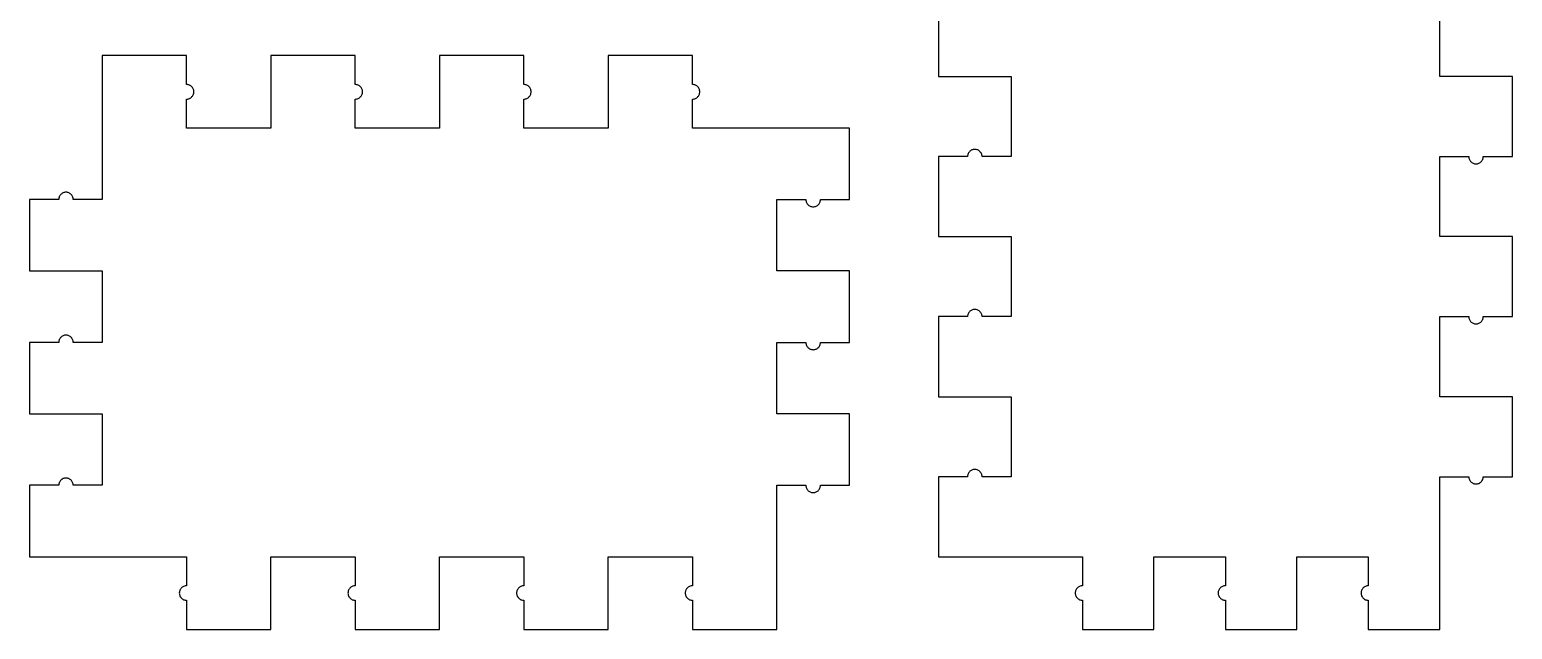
# Model space of a CAD drawing. Header units: metres. Extents: x -3 to 60, y -3 to 152.
# Drawn here: x -3.1 to 60.2, y 47.9 to 73.5 of the extents above; entities that cross this region are included whole.
import ezdxf

# ---------------------------------------------------------------- set-up
doc = ezdxf.new("R2010")
doc.units = ezdxf.units.M

msp = doc.modelspace()

# ---------------------------------------------------------------- linework, layer by layer
for p, q in [((35.7, 74.9167), (35.7, 71.5)), ((57.1, 71.5), (57.1, 74.9167)), ((3.59999, 72.4), (0, 72.4)), ((0, 72.4), (0, 66.25)), ((3.59999, 71.16), (3.59999, 72.4)), ((10.8, 72.4), (7.2, 72.4)), ((7.2, 72.4), (7.2, 69.3)), ((10.8, 71.16), (10.8, 72.4)), ((18, 72.4), (14.4, 72.4)), ((14.4, 72.4), (14.4, 69.3)), ((18, 71.16), (18, 72.4)), ((25.2, 72.4), (21.6, 72.4)), ((21.6, 72.4), (21.6, 69.3)), ((25.2, 71.16), (25.2, 72.4)), ((3.6324, 71.1583), (3.59999, 71.16)), ((3.66444, 71.1532), (3.6324, 71.1583)), ((3.69579, 71.1448), (3.66444, 71.1532)), ((3.72607, 71.1332), (3.69579, 71.1448)), ((3.75499, 71.1185), (3.72607, 71.1332)), ((3.78221, 71.1008), (3.75499, 71.1185)), ((3.80742, 71.0804), (3.78221, 71.1008)), ((3.83037, 71.0574), (3.80742, 71.0804)), ((3.85078, 71.0322), (3.83037, 71.0574)), ((3.86845, 71.005), (3.85078, 71.0322)), ((3.88319, 70.9761), (3.86845, 71.005)), ((3.89482, 70.9458), (3.88319, 70.9761)), ((3.90321, 70.9144), (3.89482, 70.9458)), ((3.90829, 70.8824), (3.90321, 70.9144)), ((10.8324, 71.1583), (10.8, 71.16)), ((10.8644, 71.1532), (10.8324, 71.1583)), ((10.8958, 71.1448), (10.8644, 71.1532)), ((10.9261, 71.1332), (10.8958, 71.1448)), ((10.955, 71.1185), (10.9261, 71.1332)), ((10.9822, 71.1008), (10.955, 71.1185)), ((11.0074, 71.0804), (10.9822, 71.1008)), ((11.0304, 71.0574), (11.0074, 71.0804)), ((11.0508, 71.0322), (11.0304, 71.0574)), ((11.0685, 71.005), (11.0508, 71.0322)), ((11.0832, 70.9761), (11.0685, 71.005)), ((11.0948, 70.9458), (11.0832, 70.9761)), ((11.1032, 70.9144), (11.0948, 70.9458)), ((11.1083, 70.8824), (11.1032, 70.9144)), ((18.0324, 71.1583), (18, 71.16)), ((18.0644, 71.1532), (18.0324, 71.1583)), ((18.0958, 71.1448), (18.0644, 71.1532)), ((18.1261, 71.1332), (18.0958, 71.1448)), ((18.155, 71.1185), (18.1261, 71.1332)), ((18.1822, 71.1008), (18.155, 71.1185)), ((18.2074, 71.0804), (18.1822, 71.1008)), ((18.2304, 71.0574), (18.2074, 71.0804)), ((18.2508, 71.0322), (18.2304, 71.0574)), ((18.2684, 71.005), (18.2508, 71.0322)), ((18.2832, 70.9761), (18.2684, 71.005)), ((18.2948, 70.9458), (18.2832, 70.9761)), ((18.3032, 70.9144), (18.2948, 70.9458)), ((18.3083, 70.8824), (18.3032, 70.9144)), ((25.2324, 71.1583), (25.2, 71.16)), ((25.2644, 71.1532), (25.2324, 71.1583)), ((25.2958, 71.1448), (25.2644, 71.1532)), ((25.3261, 71.1332), (25.2958, 71.1448)), ((25.355, 71.1185), (25.3261, 71.1332)), ((25.3822, 71.1008), (25.355, 71.1185)), ((25.4074, 71.0804), (25.3822, 71.1008)), ((25.4304, 71.0574), (25.4074, 71.0804)), ((25.4508, 71.0322), (25.4304, 71.0574)), ((25.4684, 71.005), (25.4508, 71.0322)), ((25.4832, 70.9761), (25.4684, 71.005)), ((25.4948, 70.9458), (25.4832, 70.9761)), ((25.5032, 70.9144), (25.4948, 70.9458)), ((25.5083, 70.8824), (25.5032, 70.9144)), ((35.7, 71.5), (38.8, 71.5)), ((38.8, 71.5), (38.8, 68.0833)), ((60.2, 71.5), (57.1, 71.5)), ((60.2, 68.0833), (60.2, 71.5)), ((3.59999, 70.54), (3.6324, 70.5417)), ((3.59999, 69.3), (3.59999, 70.54)), ((3.6324, 70.5417), (3.66444, 70.5468)), ((3.66444, 70.5468), (3.69579, 70.5552)), ((3.69579, 70.5552), (3.72607, 70.5668)), ((3.72607, 70.5668), (3.75499, 70.5815)), ((3.75499, 70.5815), (3.78221, 70.5992)), ((3.78221, 70.5992), (3.80742, 70.6196)), ((3.80742, 70.6196), (3.83037, 70.6426)), ((3.83037, 70.6426), (3.85078, 70.6678)), ((3.85078, 70.6678), (3.86845, 70.695)), ((3.86845, 70.695), (3.88319, 70.7239)), ((3.88319, 70.7239), (3.89482, 70.7542)), ((3.89482, 70.7542), (3.90321, 70.7855)), ((3.90321, 70.7855), (3.90829, 70.8176)), ((3.90999, 70.85), (3.90829, 70.8824)), ((3.90829, 70.8176), (3.90999, 70.85)), ((10.8, 70.54), (10.8324, 70.5417)), ((10.8, 69.3), (10.8, 70.54)), ((10.8324, 70.5417), (10.8644, 70.5468)), ((10.8644, 70.5468), (10.8958, 70.5552)), ((10.8958, 70.5552), (10.9261, 70.5668)), ((10.9261, 70.5668), (10.955, 70.5815)), ((10.955, 70.5815), (10.9822, 70.5992)), ((10.9822, 70.5992), (11.0074, 70.6196)), ((11.0074, 70.6196), (11.0304, 70.6426)), ((11.0304, 70.6426), (11.0508, 70.6678)), ((11.0508, 70.6678), (11.0685, 70.695)), ((11.0685, 70.695), (11.0832, 70.7239)), ((11.0832, 70.7239), (11.0948, 70.7542)), ((11.0948, 70.7542), (11.1032, 70.7855)), ((11.1032, 70.7855), (11.1083, 70.8176)), ((11.11, 70.85), (11.1083, 70.8824)), ((11.1083, 70.8176), (11.11, 70.85)), ((18, 70.54), (18.0324, 70.5417)), ((18, 69.3), (18, 70.54)), ((18.0324, 70.5417), (18.0644, 70.5468)), ((18.0644, 70.5468), (18.0958, 70.5552)), ((18.0958, 70.5552), (18.1261, 70.5668)), ((18.1261, 70.5668), (18.155, 70.5815)), ((18.155, 70.5815), (18.1822, 70.5992)), ((18.1822, 70.5992), (18.2074, 70.6196)), ((18.2074, 70.6196), (18.2304, 70.6426)), ((18.2304, 70.6426), (18.2508, 70.6678)), ((18.2508, 70.6678), (18.2684, 70.695)), ((18.2684, 70.695), (18.2832, 70.7239)), ((18.2832, 70.7239), (18.2948, 70.7542)), ((18.2948, 70.7542), (18.3032, 70.7855)), ((18.3032, 70.7855), (18.3083, 70.8176)), ((18.31, 70.85), (18.3083, 70.8824)), ((18.3083, 70.8176), (18.31, 70.85)), ((25.2, 70.54), (25.2324, 70.5417)), ((25.2, 69.3), (25.2, 70.54)), ((25.2324, 70.5417), (25.2644, 70.5468)), ((25.2644, 70.5468), (25.2958, 70.5552)), ((25.2958, 70.5552), (25.3261, 70.5668)), ((25.3261, 70.5668), (25.355, 70.5815)), ((25.355, 70.5815), (25.3822, 70.5992)), ((25.3822, 70.5992), (25.4074, 70.6196)), ((25.4074, 70.6196), (25.4304, 70.6426)), ((25.4304, 70.6426), (25.4508, 70.6678)), ((25.4508, 70.6678), (25.4684, 70.695)), ((25.4684, 70.695), (25.4832, 70.7239)), ((25.4832, 70.7239), (25.4948, 70.7542)), ((25.4948, 70.7542), (25.5032, 70.7855)), ((25.5032, 70.7855), (25.5083, 70.8176)), ((25.51, 70.85), (25.5083, 70.8824)), ((25.5083, 70.8176), (25.51, 70.85)), ((7.2, 69.3), (3.59999, 69.3)), ((14.4, 69.3), (10.8, 69.3)), ((21.6, 69.3), (18, 69.3)), ((31.9, 69.3), (25.2, 69.3)), ((31.9, 66.25), (31.9, 69.3)), ((37.1239, 68.3665), (37.095, 68.3518)), ((37.1542, 68.3781), (37.1239, 68.3665)), ((37.1855, 68.3865), (37.1542, 68.3781)), ((37.2176, 68.3916), (37.1855, 68.3865)), ((37.25, 68.3933), (37.2176, 68.3916)), ((37.2824, 68.3916), (37.25, 68.3933)), ((37.3145, 68.3865), (37.2824, 68.3916)), ((37.3458, 68.3781), (37.3145, 68.3865)), ((37.3761, 68.3665), (37.3458, 68.3781)), ((37.405, 68.3518), (37.3761, 68.3665)), ((36.94, 68.0833), (35.7, 68.0833)), ((35.7, 68.0833), (35.7, 64.6667)), ((36.9417, 68.1157), (36.94, 68.0833)), ((36.9468, 68.1478), (36.9417, 68.1157)), ((36.9552, 68.1791), (36.9468, 68.1478)), ((36.9668, 68.2094), (36.9552, 68.1791)), ((36.9815, 68.2383), (36.9668, 68.2094)), ((36.9992, 68.2655), (36.9815, 68.2383)), ((37.0196, 68.2907), (36.9992, 68.2655)), ((37.0426, 68.3137), (37.0196, 68.2907)), ((37.0678, 68.3341), (37.0426, 68.3137)), ((37.095, 68.3518), (37.0678, 68.3341)), ((37.4322, 68.3341), (37.405, 68.3518)), ((37.4574, 68.3137), (37.4322, 68.3341)), ((37.4804, 68.2907), (37.4574, 68.3137)), ((37.5008, 68.2655), (37.4804, 68.2907)), ((37.5185, 68.2383), (37.5008, 68.2655)), ((37.5332, 68.2094), (37.5185, 68.2383)), ((37.5448, 68.1791), (37.5332, 68.2094)), ((37.5532, 68.1478), (37.5448, 68.1791)), ((37.5583, 68.1157), (37.5532, 68.1478)), ((37.56, 68.0833), (37.5583, 68.1157)), ((38.8, 68.0833), (37.56, 68.0833)), ((57.1, 64.6667), (57.1, 68.0833)), ((57.1, 68.0833), (58.34, 68.0833)), ((58.34, 68.0833), (58.3417, 68.0509)), ((58.3417, 68.0509), (58.3468, 68.0189)), ((58.3468, 68.0189), (58.3551, 67.9875)), ((58.3551, 67.9875), (58.3668, 67.9573)), ((58.3668, 67.9573), (58.3815, 67.9283)), ((58.3815, 67.9283), (58.3992, 67.9011)), ((58.3992, 67.9011), (58.4196, 67.8759)), ((58.4196, 67.8759), (58.4426, 67.853)), ((58.4426, 67.853), (58.4678, 67.8326)), ((58.4678, 67.8326), (58.495, 67.8149)), ((58.495, 67.8149), (58.5239, 67.8001)), ((58.5239, 67.8001), (58.5542, 67.7885)), ((58.5542, 67.7885), (58.5855, 67.7801)), ((58.5855, 67.7801), (58.6176, 67.775)), ((58.6176, 67.775), (58.65, 67.7733)), ((58.65, 67.7733), (58.6824, 67.775)), ((58.6824, 67.775), (58.7144, 67.7801)), ((58.7144, 67.7801), (58.7458, 67.7885)), ((58.7458, 67.7885), (58.7761, 67.8001)), ((58.7761, 67.8001), (58.805, 67.8149)), ((58.805, 67.8149), (58.8322, 67.8326)), ((58.8322, 67.8326), (58.8574, 67.853)), ((58.8574, 67.853), (58.8804, 67.8759)), ((58.8804, 67.8759), (58.9008, 67.9011)), ((58.9008, 67.9011), (58.9184, 67.9283)), ((58.9184, 67.9283), (58.9332, 67.9573)), ((58.9332, 67.9573), (58.9448, 67.9875)), ((58.9448, 67.9875), (58.9532, 68.0189)), ((58.9532, 68.0189), (58.9583, 68.0509)), ((58.9583, 68.0509), (58.96, 68.0833)), ((58.96, 68.0833), (60.2, 68.0833)), ((-1.75742, 66.4804), (-1.78036, 66.4574)), ((-1.73219, 66.5008), (-1.75742, 66.4804)), ((-1.70499, 66.5185), (-1.73219, 66.5008)), ((-1.67607, 66.5332), (-1.70499, 66.5185)), ((-1.64578, 66.5448), (-1.67607, 66.5332)), ((-1.61444, 66.5532), (-1.64578, 66.5448)), ((-1.5824, 66.5583), (-1.61444, 66.5532)), ((-1.54999, 66.56), (-1.5824, 66.5583)), ((-1.51758, 66.5583), (-1.54999, 66.56)), ((-1.48553, 66.5532), (-1.51758, 66.5583)), ((-1.45419, 66.5448), (-1.48553, 66.5532)), ((-1.4239, 66.5332), (-1.45419, 66.5448)), ((-1.39499, 66.5185), (-1.4239, 66.5332)), ((-1.36777, 66.5008), (-1.39499, 66.5185)), ((-1.34256, 66.4804), (-1.36777, 66.5008)), ((-1.31961, 66.4574), (-1.34256, 66.4804)), ((-1.85999, 66.25), (-3.09999, 66.25)), ((-3.09999, 66.25), (-3.09999, 63.2)), ((-1.85829, 66.2824), (-1.85999, 66.25)), ((-1.85321, 66.3144), (-1.85829, 66.2824)), ((-1.84482, 66.3458), (-1.85321, 66.3144)), ((-1.83319, 66.3761), (-1.84482, 66.3458)), ((-1.81845, 66.405), (-1.83319, 66.3761)), ((-1.80078, 66.4322), (-1.81845, 66.405)), ((-1.78036, 66.4574), (-1.80078, 66.4322)), ((-1.29919, 66.4322), (-1.31961, 66.4574)), ((-1.28152, 66.405), (-1.29919, 66.4322)), ((-1.26678, 66.3761), (-1.28152, 66.405)), ((-1.25516, 66.3458), (-1.26678, 66.3761)), ((-1.24677, 66.3144), (-1.25516, 66.3458)), ((-1.24168, 66.2824), (-1.24677, 66.3144)), ((-1.23999, 66.25), (-1.24168, 66.2824)), ((0, 66.25), (-1.23999, 66.25)), ((28.8, 63.2), (28.8, 66.25)), ((28.8, 66.25), (30.04, 66.25)), ((30.04, 66.25), (30.0417, 66.2176)), ((30.0417, 66.2176), (30.0468, 66.1855)), ((30.0468, 66.1855), (30.0552, 66.1542)), ((30.0552, 66.1542), (30.0668, 66.1239)), ((30.0668, 66.1239), (30.0815, 66.095)), ((30.0815, 66.095), (30.0992, 66.0678)), ((30.0992, 66.0678), (30.1196, 66.0426)), ((30.1196, 66.0426), (30.1426, 66.0196)), ((30.1426, 66.0196), (30.1678, 65.9992)), ((30.1678, 65.9992), (30.195, 65.9815)), ((30.195, 65.9815), (30.2239, 65.9668)), ((30.2239, 65.9668), (30.2542, 65.9552)), ((30.2542, 65.9552), (30.2855, 65.9468)), ((30.2855, 65.9468), (30.3176, 65.9417)), ((30.3176, 65.9417), (30.35, 65.94)), ((30.35, 65.94), (30.3824, 65.9417)), ((30.3824, 65.9417), (30.4144, 65.9468)), ((30.4144, 65.9468), (30.4458, 65.9552)), ((30.4458, 65.9552), (30.4761, 65.9668)), ((30.4761, 65.9668), (30.505, 65.9815)), ((30.505, 65.9815), (30.5322, 65.9992)), ((30.5322, 65.9992), (30.5574, 66.0196)), ((30.5574, 66.0196), (30.5804, 66.0426)), ((30.5804, 66.0426), (30.6008, 66.0678)), ((30.6008, 66.0678), (30.6185, 66.095)), ((30.6185, 66.095), (30.6332, 66.1239)), ((30.6332, 66.1239), (30.6448, 66.1542)), ((30.6448, 66.1542), (30.6532, 66.1855)), ((30.6532, 66.1855), (30.6583, 66.2176)), ((30.6583, 66.2176), (30.66, 66.25)), ((30.66, 66.25), (31.9, 66.25)), ((35.7, 64.6667), (38.8, 64.6667)), ((38.8, 64.6667), (38.8, 61.25)), ((60.2, 64.6667), (57.1, 64.6667)), ((60.2, 61.25), (60.2, 64.6667)), ((-3.09999, 63.2), (0, 63.2)), ((0, 63.2), (0, 60.15)), ((31.9, 63.2), (28.8, 63.2)), ((31.9, 60.15), (31.9, 63.2)), ((36.9815, 61.405), (36.9668, 61.3761)), ((36.9992, 61.4322), (36.9815, 61.405)), ((37.0196, 61.4574), (36.9992, 61.4322)), ((37.0426, 61.4804), (37.0196, 61.4574)), ((37.0678, 61.5008), (37.0426, 61.4804)), ((37.095, 61.5184), (37.0678, 61.5008)), ((37.1239, 61.5332), (37.095, 61.5184)), ((37.1542, 61.5448), (37.1239, 61.5332)), ((37.1855, 61.5532), (37.1542, 61.5448)), ((37.2176, 61.5583), (37.1855, 61.5532)), ((37.25, 61.56), (37.2176, 61.5583)), ((37.2824, 61.5583), (37.25, 61.56)), ((37.3145, 61.5532), (37.2824, 61.5583)), ((37.3458, 61.5448), (37.3145, 61.5532)), ((37.3761, 61.5332), (37.3458, 61.5448)), ((37.405, 61.5184), (37.3761, 61.5332)), ((37.4322, 61.5008), (37.405, 61.5184)), ((37.4574, 61.4804), (37.4322, 61.5008)), ((37.4804, 61.4574), (37.4574, 61.4804)), ((37.5008, 61.4322), (37.4804, 61.4574)), ((37.5185, 61.405), (37.5008, 61.4322)), ((37.5332, 61.3761), (37.5185, 61.405)), ((36.94, 61.25), (35.7, 61.25)), ((35.7, 61.25), (35.7, 57.8333)), ((36.9417, 61.2824), (36.94, 61.25)), ((36.9468, 61.3144), (36.9417, 61.2824)), ((36.9552, 61.3458), (36.9468, 61.3144)), ((36.9668, 61.3761), (36.9552, 61.3458)), ((37.5448, 61.3458), (37.5332, 61.3761)), ((37.5532, 61.3144), (37.5448, 61.3458)), ((37.5583, 61.2824), (37.5532, 61.3144)), ((37.56, 61.25), (37.5583, 61.2824)), ((38.8, 61.25), (37.56, 61.25)), ((57.1, 57.8333), (57.1, 61.25)), ((57.1, 61.25), (58.34, 61.25)), ((58.34, 61.25), (58.3417, 61.2176)), ((58.3417, 61.2176), (58.3468, 61.1856)), ((58.3468, 61.1856), (58.3551, 61.1542)), ((58.3551, 61.1542), (58.3668, 61.1239)), ((58.3668, 61.1239), (58.3815, 61.095)), ((58.3815, 61.095), (58.3992, 61.0678)), ((58.3992, 61.0678), (58.4196, 61.0426)), ((58.4196, 61.0426), (58.4426, 61.0196)), ((58.4426, 61.0196), (58.4678, 60.9992)), ((58.4678, 60.9992), (58.495, 60.9816)), ((58.495, 60.9816), (58.5239, 60.9668)), ((58.5239, 60.9668), (58.5542, 60.9552)), ((58.5542, 60.9552), (58.5855, 60.9468)), ((58.5855, 60.9468), (58.6176, 60.9417)), ((58.6176, 60.9417), (58.65, 60.94)), ((58.65, 60.94), (58.6824, 60.9417)), ((58.6824, 60.9417), (58.7144, 60.9468)), ((58.7144, 60.9468), (58.7458, 60.9552)), ((58.7458, 60.9552), (58.7761, 60.9668)), ((58.7761, 60.9668), (58.805, 60.9816)), ((58.805, 60.9816), (58.8322, 60.9992)), ((58.8322, 60.9992), (58.8574, 61.0196)), ((58.8574, 61.0196), (58.8804, 61.0426)), ((58.8804, 61.0426), (58.9008, 61.0678)), ((58.9008, 61.0678), (58.9184, 61.095)), ((58.9184, 61.095), (58.9332, 61.1239)), ((58.9332, 61.1239), (58.9448, 61.1542)), ((58.9448, 61.1542), (58.9532, 61.1856)), ((58.9532, 61.1856), (58.9583, 61.2176)), ((58.9583, 61.2176), (58.96, 61.25)), ((58.96, 61.25), (60.2, 61.25)), ((-1.85999, 60.15), (-3.09999, 60.15)), ((-3.09999, 60.15), (-3.09999, 57.1)), ((-1.85829, 60.1824), (-1.85999, 60.15)), ((-1.85321, 60.2144), (-1.85829, 60.1824)), ((-1.84482, 60.2458), (-1.85321, 60.2144)), ((-1.83319, 60.2761), (-1.84482, 60.2458)), ((-1.81845, 60.305), (-1.83319, 60.2761)), ((-1.80078, 60.3322), (-1.81845, 60.305)), ((-1.78036, 60.3574), (-1.80078, 60.3322)), ((-1.75742, 60.3804), (-1.78036, 60.3574)), ((-1.73219, 60.4008), (-1.75742, 60.3804)), ((-1.70499, 60.4185), (-1.73219, 60.4008)), ((-1.67607, 60.4332), (-1.70499, 60.4185)), ((-1.64578, 60.4448), (-1.67607, 60.4332)), ((-1.61444, 60.4532), (-1.64578, 60.4448)), ((-1.5824, 60.4583), (-1.61444, 60.4532)), ((-1.54999, 60.46), (-1.5824, 60.4583)), ((-1.51758, 60.4583), (-1.54999, 60.46)), ((-1.48553, 60.4532), (-1.51758, 60.4583)), ((-1.45419, 60.4448), (-1.48553, 60.4532)), ((-1.4239, 60.4332), (-1.45419, 60.4448)), ((-1.39499, 60.4185), (-1.4239, 60.4332)), ((-1.36777, 60.4008), (-1.39499, 60.4185)), ((-1.34256, 60.3804), (-1.36777, 60.4008)), ((-1.31961, 60.3574), (-1.34256, 60.3804)), ((-1.29919, 60.3322), (-1.31961, 60.3574)), ((-1.28152, 60.305), (-1.29919, 60.3322)), ((-1.26678, 60.2761), (-1.28152, 60.305)), ((-1.25516, 60.2458), (-1.26678, 60.2761)), ((-1.24677, 60.2144), (-1.25516, 60.2458)), ((-1.24168, 60.1824), (-1.24677, 60.2144)), ((-1.23999, 60.15), (-1.24168, 60.1824)), ((0, 60.15), (-1.23999, 60.15)), ((28.8, 57.1), (28.8, 60.15)), ((28.8, 60.15), (30.04, 60.15)), ((30.04, 60.15), (30.0417, 60.1176)), ((30.6583, 60.1176), (30.66, 60.15)), ((30.66, 60.15), (31.9, 60.15)), ((30.0417, 60.1176), (30.0468, 60.0856)), ((30.0468, 60.0856), (30.0552, 60.0542)), ((30.0552, 60.0542), (30.0668, 60.0239)), ((30.0668, 60.0239), (30.0815, 59.995)), ((30.0815, 59.995), (30.0992, 59.9678)), ((30.0992, 59.9678), (30.1196, 59.9426)), ((30.1196, 59.9426), (30.1426, 59.9196)), ((30.1426, 59.9196), (30.1678, 59.8992)), ((30.1678, 59.8992), (30.195, 59.8815)), ((30.195, 59.8815), (30.2239, 59.8668)), ((30.2239, 59.8668), (30.2542, 59.8552)), ((30.2542, 59.8552), (30.2855, 59.8468)), ((30.2855, 59.8468), (30.3176, 59.8417)), ((30.3176, 59.8417), (30.35, 59.84)), ((30.35, 59.84), (30.3824, 59.8417)), ((30.3824, 59.8417), (30.4144, 59.8468)), ((30.4144, 59.8468), (30.4458, 59.8552)), ((30.4458, 59.8552), (30.4761, 59.8668)), ((30.4761, 59.8668), (30.505, 59.8815)), ((30.505, 59.8815), (30.5322, 59.8992)), ((30.5322, 59.8992), (30.5574, 59.9196)), ((30.5574, 59.9196), (30.5804, 59.9426)), ((30.5804, 59.9426), (30.6008, 59.9678)), ((30.6008, 59.9678), (30.6185, 59.995)), ((30.6185, 59.995), (30.6332, 60.0239)), ((30.6332, 60.0239), (30.6448, 60.0542)), ((30.6448, 60.0542), (30.6532, 60.0856)), ((30.6532, 60.0856), (30.6583, 60.1176)), ((35.7, 57.8333), (38.8, 57.8333)), ((38.8, 57.8333), (38.8, 54.4167)), ((60.2, 57.8333), (57.1, 57.8333)), ((60.2, 54.4167), (60.2, 57.8333)), ((-3.09999, 57.1), (0, 57.1)), ((0, 57.1), (0, 54.05)), ((31.9, 57.1), (28.8, 57.1)), ((31.9, 54.05), (31.9, 57.1)), ((36.9417, 54.4491), (36.94, 54.4167)), ((36.9468, 54.4811), (36.9417, 54.4491)), ((36.9552, 54.5125), (36.9468, 54.4811)), ((36.9668, 54.5427), (36.9552, 54.5125)), ((36.9815, 54.5717), (36.9668, 54.5427)), ((36.9992, 54.5989), (36.9815, 54.5717)), ((37.0196, 54.6241), (36.9992, 54.5989)), ((37.0426, 54.647), (37.0196, 54.6241)), ((37.0678, 54.6674), (37.0426, 54.647)), ((37.095, 54.6851), (37.0678, 54.6674)), ((37.1239, 54.6999), (37.095, 54.6851)), ((37.1542, 54.7115), (37.1239, 54.6999)), ((37.1855, 54.7199), (37.1542, 54.7115)), ((37.2176, 54.725), (37.1855, 54.7199)), ((37.25, 54.7267), (37.2176, 54.725)), ((37.2824, 54.725), (37.25, 54.7267)), ((37.3145, 54.7199), (37.2824, 54.725)), ((37.3458, 54.7115), (37.3145, 54.7199)), ((37.3761, 54.6999), (37.3458, 54.7115)), ((37.405, 54.6851), (37.3761, 54.6999)), ((37.4322, 54.6674), (37.405, 54.6851)), ((37.4574, 54.647), (37.4322, 54.6674)), ((37.4804, 54.6241), (37.4574, 54.647)), ((37.5008, 54.5989), (37.4804, 54.6241)), ((37.5185, 54.5717), (37.5008, 54.5989)), ((37.5332, 54.5427), (37.5185, 54.5717)), ((37.5448, 54.5125), (37.5332, 54.5427)), ((37.5532, 54.4811), (37.5448, 54.5125)), ((37.5583, 54.4491), (37.5532, 54.4811)), ((37.56, 54.4167), (37.5583, 54.4491)), ((-1.85999, 54.05), (-3.09999, 54.05)), ((-3.09999, 54.05), (-3.09999, 51)), ((-1.85829, 54.0824), (-1.85999, 54.05)), ((-1.85321, 54.1144), (-1.85829, 54.0824)), ((-1.84482, 54.1458), (-1.85321, 54.1144)), ((-1.83319, 54.1761), (-1.84482, 54.1458)), ((-1.81845, 54.205), (-1.83319, 54.1761)), ((-1.80078, 54.2322), (-1.81845, 54.205)), ((-1.78036, 54.2574), (-1.80078, 54.2322)), ((-1.75742, 54.2804), (-1.78036, 54.2574)), ((-1.73219, 54.3008), (-1.75742, 54.2804)), ((-1.70499, 54.3185), (-1.73219, 54.3008)), ((-1.67607, 54.3332), (-1.70499, 54.3185)), ((-1.64578, 54.3448), (-1.67607, 54.3332)), ((-1.61444, 54.3532), (-1.64578, 54.3448)), ((-1.5824, 54.3583), (-1.61444, 54.3532)), ((-1.54999, 54.36), (-1.5824, 54.3583)), ((-1.51758, 54.3583), (-1.54999, 54.36)), ((-1.48553, 54.3532), (-1.51758, 54.3583)), ((-1.45419, 54.3448), (-1.48553, 54.3532)), ((-1.4239, 54.3332), (-1.45419, 54.3448)), ((-1.39499, 54.3185), (-1.4239, 54.3332)), ((-1.36777, 54.3008), (-1.39499, 54.3185)), ((-1.34256, 54.2804), (-1.36777, 54.3008)), ((-1.31961, 54.2574), (-1.34256, 54.2804)), ((-1.29919, 54.2322), (-1.31961, 54.2574)), ((-1.28152, 54.205), (-1.29919, 54.2322)), ((-1.26678, 54.1761), (-1.28152, 54.205)), ((-1.25516, 54.1458), (-1.26678, 54.1761)), ((-1.24677, 54.1144), (-1.25516, 54.1458)), ((-1.24168, 54.0824), (-1.24677, 54.1144)), ((-1.23999, 54.05), (-1.24168, 54.0824)), ((0, 54.05), (-1.23999, 54.05)), ((28.8, 47.9), (28.8, 54.05)), ((28.8, 54.05), (30.04, 54.05)), ((30.04, 54.05), (30.0417, 54.0176)), ((30.0417, 54.0176), (30.0468, 53.9855)), ((30.0468, 53.9855), (30.0552, 53.9542)), ((30.0552, 53.9542), (30.0668, 53.9239)), ((30.0668, 53.9239), (30.0815, 53.895)), ((30.0815, 53.895), (30.0992, 53.8678)), ((30.0992, 53.8678), (30.1196, 53.8426)), ((30.1196, 53.8426), (30.1426, 53.8196)), ((30.1426, 53.8196), (30.1678, 53.7992)), ((30.5322, 53.7992), (30.5574, 53.8196)), ((30.5574, 53.8196), (30.5804, 53.8426)), ((30.5804, 53.8426), (30.6008, 53.8678)), ((30.6008, 53.8678), (30.6185, 53.895)), ((30.6185, 53.895), (30.6332, 53.9239)), ((30.6332, 53.9239), (30.6448, 53.9542)), ((30.6448, 53.9542), (30.6532, 53.9855)), ((30.6532, 53.9855), (30.6583, 54.0176)), ((30.6583, 54.0176), (30.66, 54.05)), ((30.66, 54.05), (31.9, 54.05)), ((36.94, 54.4167), (35.7, 54.4167)), ((35.7, 54.4167), (35.7, 51)), ((38.8, 54.4167), (37.56, 54.4167)), ((57.1, 47.9), (57.1, 54.4167)), ((57.1, 54.4167), (58.34, 54.4167)), ((58.34, 54.4167), (58.3417, 54.3843)), ((58.3417, 54.3843), (58.3468, 54.3522)), ((58.3468, 54.3522), (58.3551, 54.3209)), ((58.3551, 54.3209), (58.3668, 54.2906)), ((58.3668, 54.2906), (58.3815, 54.2617)), ((58.3815, 54.2617), (58.3992, 54.2345)), ((58.3992, 54.2345), (58.4196, 54.2093)), ((58.4196, 54.2093), (58.4426, 54.1863)), ((58.4426, 54.1863), (58.4678, 54.1659)), ((58.4678, 54.1659), (58.495, 54.1482)), ((58.495, 54.1482), (58.5239, 54.1335)), ((58.5239, 54.1335), (58.5542, 54.1219)), ((58.5542, 54.1219), (58.5855, 54.1135)), ((58.5855, 54.1135), (58.6176, 54.1084)), ((58.6176, 54.1084), (58.65, 54.1067)), ((58.65, 54.1067), (58.6824, 54.1084)), ((58.6824, 54.1084), (58.7144, 54.1135)), ((58.7144, 54.1135), (58.7458, 54.1219)), ((58.7458, 54.1219), (58.7761, 54.1335)), ((58.7761, 54.1335), (58.805, 54.1482)), ((58.805, 54.1482), (58.8322, 54.1659)), ((58.8322, 54.1659), (58.8574, 54.1863)), ((58.8574, 54.1863), (58.8804, 54.2093)), ((58.8804, 54.2093), (58.9008, 54.2345)), ((58.9008, 54.2345), (58.9184, 54.2617)), ((58.9184, 54.2617), (58.9332, 54.2906)), ((58.9332, 54.2906), (58.9448, 54.3209)), ((58.9448, 54.3209), (58.9532, 54.3522)), ((58.9532, 54.3522), (58.9583, 54.3843)), ((58.9583, 54.3843), (58.96, 54.4167)), ((58.96, 54.4167), (60.2, 54.4167)), ((30.1678, 53.7992), (30.195, 53.7815)), ((30.195, 53.7815), (30.2239, 53.7668)), ((30.2239, 53.7668), (30.2542, 53.7552)), ((30.2542, 53.7552), (30.2855, 53.7468)), ((30.2855, 53.7468), (30.3176, 53.7417)), ((30.3176, 53.7417), (30.35, 53.74)), ((30.35, 53.74), (30.3824, 53.7417)), ((30.3824, 53.7417), (30.4144, 53.7468)), ((30.4144, 53.7468), (30.4458, 53.7552)), ((30.4458, 53.7552), (30.4761, 53.7668)), ((30.4761, 53.7668), (30.505, 53.7815)), ((30.505, 53.7815), (30.5322, 53.7992)), ((-3.09999, 51), (3.60001, 51)), ((3.60001, 51), (3.60001, 49.76)), ((7.2, 51), (10.8, 51)), ((7.2, 47.9), (7.2, 51)), ((10.8, 51), (10.8, 49.76)), ((14.4, 47.9), (14.4, 51)), ((14.4, 51), (18, 51)), ((18, 51), (18, 49.76)), ((21.6, 47.9), (21.6, 51)), ((21.6, 51), (25.2, 51)), ((25.2, 51), (25.2, 49.76)), ((35.7, 51), (41.85, 51)), ((41.85, 51), (41.85, 49.76)), ((44.9, 51), (47.95, 51)), ((44.9, 47.9), (44.9, 51)), ((47.95, 51), (47.95, 49.76)), ((51, 47.9), (51, 51)), ((51, 51), (54.05, 51)), ((54.05, 51), (54.05, 49.76)), ((3.2917, 49.4824), (3.29001, 49.45)), ((3.29001, 49.45), (3.2917, 49.4176)), ((3.29678, 49.5145), (3.2917, 49.4824)), ((3.2917, 49.4176), (3.29678, 49.3856)), ((3.30518, 49.5458), (3.29678, 49.5145)), ((3.29678, 49.3856), (3.30518, 49.3542)), ((3.3168, 49.5761), (3.30518, 49.5458)), ((3.33154, 49.605), (3.3168, 49.5761)), ((3.34921, 49.6322), (3.33154, 49.605)), ((3.36963, 49.6574), (3.34921, 49.6322)), ((3.39258, 49.6804), (3.36963, 49.6574)), ((3.41779, 49.7008), (3.39258, 49.6804)), ((3.44501, 49.7185), (3.41779, 49.7008)), ((3.47392, 49.7332), (3.44501, 49.7185)), ((3.50421, 49.7448), (3.47392, 49.7332)), ((3.53555, 49.7532), (3.50421, 49.7448)), ((3.5676, 49.7583), (3.53555, 49.7532)), ((3.60001, 49.76), (3.5676, 49.7583)), ((10.4917, 49.4824), (10.49, 49.45)), ((10.49, 49.45), (10.4917, 49.4176)), ((10.4968, 49.5145), (10.4917, 49.4824)), ((10.4917, 49.4176), (10.4968, 49.3856)), ((10.5052, 49.5458), (10.4968, 49.5145)), ((10.4968, 49.3856), (10.5052, 49.3542)), ((10.5168, 49.5761), (10.5052, 49.5458)), ((10.5315, 49.605), (10.5168, 49.5761)), ((10.5492, 49.6322), (10.5315, 49.605)), ((10.5696, 49.6574), (10.5492, 49.6322)), ((10.5926, 49.6804), (10.5696, 49.6574)), ((10.6178, 49.7008), (10.5926, 49.6804)), ((10.645, 49.7185), (10.6178, 49.7008)), ((10.6739, 49.7332), (10.645, 49.7185)), ((10.7042, 49.7448), (10.6739, 49.7332)), ((10.7355, 49.7532), (10.7042, 49.7448)), ((10.7676, 49.7583), (10.7355, 49.7532)), ((10.8, 49.76), (10.7676, 49.7583)), ((17.6917, 49.4824), (17.69, 49.45)), ((17.69, 49.45), (17.6917, 49.4176)), ((17.6968, 49.5145), (17.6917, 49.4824)), ((17.6917, 49.4176), (17.6968, 49.3856)), ((17.7052, 49.5458), (17.6968, 49.5145)), ((17.6968, 49.3856), (17.7052, 49.3542)), ((17.7168, 49.5761), (17.7052, 49.5458)), ((17.7315, 49.605), (17.7168, 49.5761)), ((17.7492, 49.6322), (17.7315, 49.605)), ((17.7696, 49.6574), (17.7492, 49.6322)), ((17.7926, 49.6804), (17.7696, 49.6574)), ((17.8178, 49.7008), (17.7926, 49.6804)), ((17.845, 49.7185), (17.8178, 49.7008)), ((17.8739, 49.7332), (17.845, 49.7185)), ((17.9042, 49.7448), (17.8739, 49.7332)), ((17.9355, 49.7532), (17.9042, 49.7448)), ((17.9676, 49.7583), (17.9355, 49.7532)), ((18, 49.76), (17.9676, 49.7583)), ((24.8917, 49.4824), (24.89, 49.45)), ((24.89, 49.45), (24.8917, 49.4176)), ((24.8968, 49.5145), (24.8917, 49.4824)), ((24.8917, 49.4176), (24.8968, 49.3856)), ((24.9052, 49.5458), (24.8968, 49.5145)), ((24.8968, 49.3856), (24.9052, 49.3542)), ((24.9168, 49.5761), (24.9052, 49.5458)), ((24.9315, 49.605), (24.9168, 49.5761)), ((24.9492, 49.6322), (24.9315, 49.605)), ((24.9696, 49.6574), (24.9492, 49.6322)), ((24.9926, 49.6804), (24.9696, 49.6574)), ((25.0178, 49.7008), (24.9926, 49.6804)), ((25.045, 49.7185), (25.0178, 49.7008)), ((25.0739, 49.7332), (25.045, 49.7185)), ((25.1042, 49.7448), (25.0739, 49.7332)), ((25.1355, 49.7532), (25.1042, 49.7448)), ((25.1676, 49.7583), (25.1355, 49.7532)), ((25.2, 49.76), (25.1676, 49.7583)), ((41.5417, 49.4824), (41.54, 49.45)), ((41.54, 49.45), (41.5417, 49.4176)), ((41.5468, 49.5145), (41.5417, 49.4824)), ((41.5417, 49.4176), (41.5468, 49.3856)), ((41.5552, 49.5458), (41.5468, 49.5145)), ((41.5468, 49.3856), (41.5552, 49.3542)), ((41.5668, 49.5761), (41.5552, 49.5458)), ((41.5815, 49.605), (41.5668, 49.5761)), ((41.5992, 49.6322), (41.5815, 49.605)), ((41.6196, 49.6574), (41.5992, 49.6322)), ((41.6426, 49.6804), (41.6196, 49.6574)), ((41.6678, 49.7008), (41.6426, 49.6804)), ((41.695, 49.7185), (41.6678, 49.7008)), ((41.7239, 49.7332), (41.695, 49.7185)), ((41.7542, 49.7448), (41.7239, 49.7332)), ((41.7855, 49.7532), (41.7542, 49.7448)), ((41.8176, 49.7583), (41.7855, 49.7532)), ((41.85, 49.76), (41.8176, 49.7583)), ((47.6417, 49.4824), (47.64, 49.45)), ((47.64, 49.45), (47.6417, 49.4176)), ((47.6468, 49.5145), (47.6417, 49.4824)), ((47.6417, 49.4176), (47.6468, 49.3856)), ((47.6552, 49.5458), (47.6468, 49.5145)), ((47.6468, 49.3856), (47.6552, 49.3542)), ((47.6668, 49.5761), (47.6552, 49.5458)), ((47.6815, 49.605), (47.6668, 49.5761)), ((47.6992, 49.6322), (47.6815, 49.605)), ((47.7196, 49.6574), (47.6992, 49.6322)), ((47.7426, 49.6804), (47.7196, 49.6574)), ((47.7678, 49.7008), (47.7426, 49.6804)), ((47.795, 49.7185), (47.7678, 49.7008)), ((47.8239, 49.7332), (47.795, 49.7185)), ((47.8542, 49.7448), (47.8239, 49.7332)), ((47.8855, 49.7532), (47.8542, 49.7448)), ((47.9176, 49.7583), (47.8855, 49.7532)), ((47.95, 49.76), (47.9176, 49.7583)), ((53.7417, 49.4824), (53.74, 49.45)), ((53.74, 49.45), (53.7417, 49.4176)), ((53.7467, 49.5145), (53.7417, 49.4824)), ((53.7417, 49.4176), (53.7467, 49.3856)), ((53.7552, 49.5458), (53.7467, 49.5145)), ((53.7467, 49.3856), (53.7552, 49.3542)), ((53.7668, 49.5761), (53.7552, 49.5458)), ((53.7815, 49.605), (53.7668, 49.5761)), ((53.7992, 49.6322), (53.7815, 49.605)), ((53.8196, 49.6574), (53.7992, 49.6322)), ((53.8426, 49.6804), (53.8196, 49.6574)), ((53.8678, 49.7008), (53.8426, 49.6804)), ((53.895, 49.7185), (53.8678, 49.7008)), ((53.9239, 49.7332), (53.895, 49.7185)), ((53.9542, 49.7448), (53.9239, 49.7332)), ((53.9855, 49.7532), (53.9542, 49.7448)), ((54.0176, 49.7583), (53.9855, 49.7532)), ((54.05, 49.76), (54.0176, 49.7583)), ((3.30518, 49.3542), (3.3168, 49.3239)), ((3.3168, 49.3239), (3.33154, 49.295)), ((3.33154, 49.295), (3.34921, 49.2678)), ((3.34921, 49.2678), (3.36963, 49.2426)), ((3.36963, 49.2426), (3.39258, 49.2196)), ((3.39258, 49.2196), (3.41779, 49.1992)), ((3.41779, 49.1992), (3.44501, 49.1815)), ((3.44501, 49.1815), (3.47392, 49.1668)), ((3.47392, 49.1668), (3.50421, 49.1552)), ((3.50421, 49.1552), (3.53555, 49.1468)), ((3.53555, 49.1468), (3.5676, 49.1417)), ((3.5676, 49.1417), (3.60001, 49.14)), ((3.60001, 49.14), (3.60001, 47.9)), ((10.5052, 49.3542), (10.5168, 49.3239)), ((10.5168, 49.3239), (10.5315, 49.295)), ((10.5315, 49.295), (10.5492, 49.2678)), ((10.5492, 49.2678), (10.5696, 49.2426)), ((10.5696, 49.2426), (10.5926, 49.2196)), ((10.5926, 49.2196), (10.6178, 49.1992)), ((10.6178, 49.1992), (10.645, 49.1815)), ((10.645, 49.1815), (10.6739, 49.1668)), ((10.6739, 49.1668), (10.7042, 49.1552)), ((10.7042, 49.1552), (10.7355, 49.1468)), ((10.7355, 49.1468), (10.7676, 49.1417)), ((10.7676, 49.1417), (10.8, 49.14)), ((10.8, 49.14), (10.8, 47.9)), ((17.7052, 49.3542), (17.7168, 49.3239)), ((17.7168, 49.3239), (17.7315, 49.295)), ((17.7315, 49.295), (17.7492, 49.2678)), ((17.7492, 49.2678), (17.7696, 49.2426)), ((17.7696, 49.2426), (17.7926, 49.2196)), ((17.7926, 49.2196), (17.8178, 49.1992)), ((17.8178, 49.1992), (17.845, 49.1815)), ((17.845, 49.1815), (17.8739, 49.1668)), ((17.8739, 49.1668), (17.9042, 49.1552)), ((17.9042, 49.1552), (17.9355, 49.1468)), ((17.9355, 49.1468), (17.9676, 49.1417)), ((17.9676, 49.1417), (18, 49.14)), ((18, 49.14), (18, 47.9)), ((24.9052, 49.3542), (24.9168, 49.3239)), ((24.9168, 49.3239), (24.9315, 49.295)), ((24.9315, 49.295), (24.9492, 49.2678)), ((24.9492, 49.2678), (24.9696, 49.2426)), ((24.9696, 49.2426), (24.9926, 49.2196)), ((24.9926, 49.2196), (25.0178, 49.1992)), ((25.0178, 49.1992), (25.045, 49.1815)), ((25.045, 49.1815), (25.0739, 49.1668)), ((25.0739, 49.1668), (25.1042, 49.1552)), ((25.1042, 49.1552), (25.1355, 49.1468)), ((25.1355, 49.1468), (25.1676, 49.1417)), ((25.1676, 49.1417), (25.2, 49.14)), ((25.2, 49.14), (25.2, 47.9)), ((41.5552, 49.3542), (41.5668, 49.3239)), ((41.5668, 49.3239), (41.5815, 49.295)), ((41.5815, 49.295), (41.5992, 49.2678)), ((41.5992, 49.2678), (41.6196, 49.2426)), ((41.6196, 49.2426), (41.6426, 49.2196)), ((41.6426, 49.2196), (41.6678, 49.1992)), ((41.6678, 49.1992), (41.695, 49.1815)), ((41.695, 49.1815), (41.7239, 49.1668)), ((41.7239, 49.1668), (41.7542, 49.1552)), ((41.7542, 49.1552), (41.7855, 49.1468)), ((41.7855, 49.1468), (41.8176, 49.1417)), ((41.8176, 49.1417), (41.85, 49.14)), ((41.85, 49.14), (41.85, 47.9)), ((47.6552, 49.3542), (47.6668, 49.3239)), ((47.6668, 49.3239), (47.6815, 49.295)), ((47.6815, 49.295), (47.6992, 49.2678)), ((47.6992, 49.2678), (47.7196, 49.2426)), ((47.7196, 49.2426), (47.7426, 49.2196)), ((47.7426, 49.2196), (47.7678, 49.1992)), ((47.7678, 49.1992), (47.795, 49.1815)), ((47.795, 49.1815), (47.8239, 49.1668)), ((47.8239, 49.1668), (47.8542, 49.1552)), ((47.8542, 49.1552), (47.8855, 49.1468)), ((47.8855, 49.1468), (47.9176, 49.1417)), ((47.9176, 49.1417), (47.95, 49.14)), ((47.95, 49.14), (47.95, 47.9)), ((53.7552, 49.3542), (53.7668, 49.3239)), ((53.7668, 49.3239), (53.7815, 49.295)), ((53.7815, 49.295), (53.7992, 49.2678)), ((53.7992, 49.2678), (53.8196, 49.2426)), ((53.8196, 49.2426), (53.8426, 49.2196)), ((53.8426, 49.2196), (53.8678, 49.1992)), ((53.8678, 49.1992), (53.895, 49.1815)), ((53.895, 49.1815), (53.9239, 49.1668)), ((53.9239, 49.1668), (53.9542, 49.1552)), ((53.9542, 49.1552), (53.9855, 49.1468)), ((53.9855, 49.1468), (54.0176, 49.1417)), ((54.0176, 49.1417), (54.05, 49.14)), ((54.05, 49.14), (54.05, 47.9)), ((3.60001, 47.9), (7.2, 47.9)), ((10.8, 47.9), (14.4, 47.9)), ((18, 47.9), (21.6, 47.9)), ((25.2, 47.9), (28.8, 47.9)), ((41.85, 47.9), (44.9, 47.9)), ((47.95, 47.9), (51, 47.9)), ((54.05, 47.9), (57.1, 47.9))]:
    msp.add_line(p, q)

doc.saveas('drawing.dxf')
